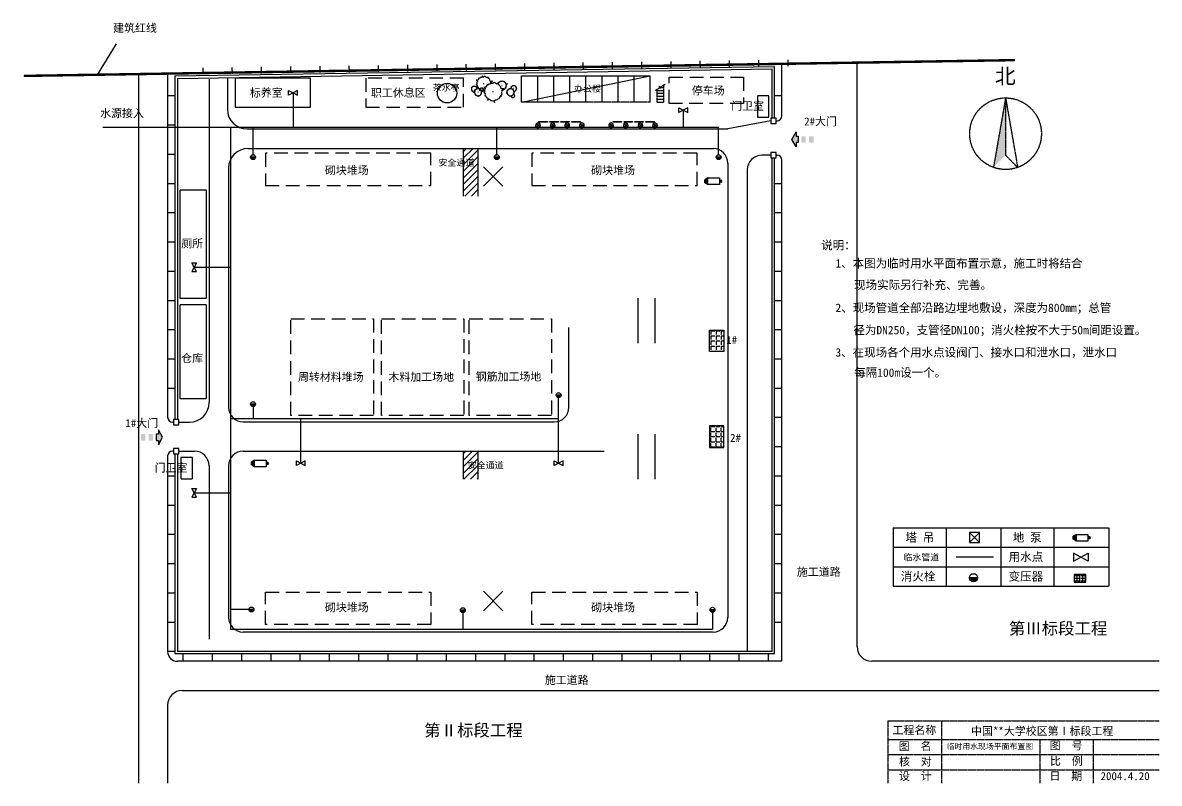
# Model space of a CAD drawing. Extents: x -109435 to 1065231, y 80891 to 497838.
# Drawn here: x 540859 to 773957, y 80891 to 236920 of the extents above; entities that cross this region are included whole.
import ezdxf

# ---------------------------------------------------------------- set-up
doc = ezdxf.new("R2010")
doc.units = 0
doc.linetypes.add('CENTER', pattern=[50.8, 31.75, -6.35, 6.35, -6.35])
doc.linetypes.add('DASHED', pattern=[19.05, 12.7, -6.35])
doc.layers.get('0').update_dxf_attribs({"linetype": 'CONTINUOUS'})
for name, color, linetype in [('LAYER3', 3, 'CONTINUOUS'), ('LUNKUO', 6, 'CONTINUOUS'), ('PUB_TEXT', 7, 'CONTINUOUS'), ('周边', 7, 'CONTINUOUS'), ('围墙', 7, 'CONTINUOUS'), ('堆场', 7, 'DASHED'), ('塔吊机械', 1, 'CONTINUOUS'), ('墙基线', 7, 'CONTINUOUS'), ('拟建', 7, 'CONTINUOUS'), ('机械', 1, 'CONTINUOUS'), ('柱', 1, 'CONTINUOUS'), ('标注', 7, 'CONTINUOUS'), ('水线', 3, '水线'), ('绿化', 3, 'CONTINUOUS'), ('道路', 8, 'CONTINUOUS')]:
    doc.layers.add(name, color=color, linetype=linetype)
doc.styles.add('文字', font='SimSun.ttf')
doc.linetypes.add('水线', pattern='A,0.5,-0.2,["S",STANDARD,S=0.1,R=0,X=-0.01,Y=-0.05],-0.25', length=0.95)
pattern_1 = [(45, (97931, -1137769.5), (-673.5192, 673.5192), [])]

# ---------------------------------------------------------------- blocks, each defined once
blk = doc.blocks.new('A$C3C6C44F6')
at = {"layer": '周边'}
h = blk.add_hatch(color=256, dxfattribs=at)
h.paths.add_polyline_path([(1986, 828), (786, 828), (786, 0), (1986, 0)])
h.paths.add_polyline_path([(786, 2266), (786, 1438), (1986, 1438), (1986, 2266)])
h.paths.add_polyline_path([(1986, 2844), (1986, 3244), (2771, 3244), (1386, 4044), (0, 3244), (786, 3244), (786, 2844)])
at = {"layer": '周边', "linetype": 'CONTINUOUS'}
blk.add_lwpolyline([(1986, 3244), (1986, 2844), (786, 2844), (786, 3244), (0, 3244), (1386, 4044), (2771, 3244), (1986, 3244)], dxfattribs=at)
blk = doc.blocks.new('A$C7AB25CB9')
at = {"layer": 'LAYER3'}
for p, q in [((42, 1205), (807, 1177)), ((807, 1177), (99, 1328)), ((994, 266), (219, 274)), ((445, 91), (994, 266)), ((1105, 1773), (1462, 1084)), ((1590, 617), (1120, 0)), ((1287, 60), (1590, 617)), ((1462, 1084), (1415, 1636))]:
    blk.add_line(p, q, dxfattribs=at)
blk.add_circle((924, 873), 200, dxfattribs=at)
for start, end in [(159.4395, 222.05005), (76.77535, 150.94372), (240.41806, 284.14241), (295.3565, 55.35439)]:
    blk.add_arc((897, 885), 913, start, end, dxfattribs=at)
blk = doc.blocks.new('CLUMP_OF_TREES_OR_BUSHES_-')
for points in [[(-10.993, 56.487), (-9.228, 58.426), (-10.144, 63.512), (-8.923, 67.033), (-3.43, 69.772), (2.673, 72.119), (-2.82, 71.728), (-10.449, 71.728), (-13.195, 74.075), (-13.806, 83.073), (-16.857, 86.594), (-22.045, 92.071), (-22.961, 94.81), (-22.656, 98.722), (-28.759, 100.678), (-31.811, 99.113), (-35.472, 101.461), (-45.543, 109.676), (-49.815, 108.503), (-55.308, 106.155), (-59.58, 106.938), (-60.801, 113.98), (-63.242, 104.982), (-67.209, 106.938), (-70.872, 104.59), (-74.839, 104.982), (-80.637, 101.461), (-86.435, 101.069), (-90.402, 97.548), (-90.402, 94.419), (-93.454, 90.898), (-98.947, 90.115), (-105.66, 90.115), (-101.083, 87.768), (-98.031, 82.682), (-100.778, 77.596), (-103.829, 74.466), (-103.219, 69.772), (-104.134, 65.077), (-108.102, 62.73), (-104.439, 60.774), (-102.609, 55.297), (-103.829, 50.211), (-102.303, 44.342), (-98.947, 41.995), (-98.031, 38.865), (-98.031, 34.953), (-93.148, 32.606), (-90.707, 29.476), (-91.317, 22.434), (-93.454, 17.348), (-89.487, 21.26), (-85.519, 23.999), (-82.468, 23.216), (-78.806, 19.304), (-74.228, 15.783), (-69.956, 15.392), (-59.886, 12.653), (-58.254, 7.074)], [(59.448, 5.262), (60.936, 4.858), (62.652, -1.011), (63.415, 4.858), (64.178, 5.836), (66.848, 6.814), (69.709, 6.569), (73.905, 7.792), (76.385, 9.748), (79.627, 10.237), (81.153, 12.438), (84.014, 15.127), (84.205, 17.084), (85.158, 17.573), (88.591, 16.839), (85.73, 20.262), (88.591, 20.751), (89.545, 21.974), (90.689, 24.174), (91.452, 24.663), (90.499, 25.886), (91.261, 31.999), (92.596, 33.466), (92.024, 36.645), (92.787, 38.845), (96.22, 40.557), (100.035, 42.024), (96.602, 41.779), (91.834, 41.779), (90.117, 43.246), (89.736, 48.871), (87.828, 51.071), (84.586, 54.494), (84.014, 56.206), (84.205, 58.651), (80.39, 59.873), (78.483, 58.895), (76.194, 60.362), (69.9, 65.497), (67.23, 64.764), (63.797, 63.297), (61.126, 63.786), (60.364, 68.187), (58.838, 62.563), (56.358, 63.786), (54.07, 62.319), (51.59, 62.563), (47.966, 60.362), (44.343, 60.118), (41.863, 57.917), (41.863, 55.961), (39.956, 53.761), (36.523, 53.272), (32.327, 53.272), (35.187, 51.805), (36.641, 49.381)]]:
    blk.add_lwpolyline(points)
for points in [[(-4.577, 66.508), (-7.629, 55.261), (-12.588, 57.706), (-17.166, 54.772), (-22.125, 55.261), (-29.372, 50.86), (-36.62, 50.371), (-41.579, 45.969), (-41.579, 42.057), (-45.393, 37.656), (-52.259, 36.678), (-60.651, 36.678), (-54.93, 33.743), (-51.115, 27.386), (-54.548, 21.029), (-58.363, 17.116), (-57.6, 11.248), (-58.744, 5.38), (-63.703, 2.446), (-59.126, 0), (-56.837, -6.846), (-58.363, -13.203), (-56.455, -20.539), (-52.259, -23.473), (-51.115, -27.385), (-51.115, -32.275), (-45.012, -35.21), (-41.96, -39.122), (-42.723, -47.924), (-45.393, -54.282), (-40.434, -49.391), (-35.475, -45.968), (-31.661, -46.946), (-27.083, -51.837), (-21.362, -56.238), (-16.021, -56.727), (-3.433, -60.15), (0, -71.887), (1.526, -60.15), (3.052, -58.194), (8.392, -56.238), (14.114, -56.727), (22.506, -54.282), (27.465, -50.369), (33.949, -49.391), (37.001, -44.99), (42.723, -39.611), (43.104, -35.699), (45.012, -34.721), (51.878, -36.188), (46.156, -29.341), (51.878, -28.363), (53.785, -25.918), (56.074, -21.517), (57.6, -20.539), (55.692, -18.094), (57.218, -5.868), (59.888, -2.934), (58.744, 3.424), (60.27, 7.825), (67.136, 11.248), (74.765, 14.182), (67.899, 13.693), (58.363, 13.693), (54.93, 16.627), (54.167, 27.875), (50.352, 32.276), (43.867, 39.123), (42.723, 42.546), (43.104, 47.436), (35.475, 49.882), (31.661, 47.925), (27.083, 50.86), (14.495, 61.129), (9.155, 59.662), (2.289, 56.728), (-3.052, 57.706)], [(-58.055, 61.947), (-58.97, 60.774), (-57.139, 60.774)], [(-1.144, 1.468), (-2.289, 0), (0, 0)], [(62.08, 35.667), (61.508, 34.933), (62.652, 34.933)]]:
    blk.add_lwpolyline(points, close=True)
blk = doc.blocks.new('A$C466C0C2C')
at = {"layer": '机械'}
for p, q in [((0, 619), (250, 619)), ((0, 520), (250, 520)), ((83, 619), (83, 520)), ((100, 724), (422, 724)), ((100, 415), (422, 415)), ((250, 619), (250, 520)), ((422, 1139), (2397, 1139)), ((422, 0), (422, 1139)), ((2397, 0), (422, 0)), ((2397, 1139), (2937, 827)), ((2397, 1139), (2397, 0)), ((2397, 1139), (2397, 0)), ((2397, 0), (2937, 312)), ((2515, 1071), (2515, 68)), ((2617, 1012), (2617, 127)), ((2726, 949), (2726, 190)), ((2836, 885), (2836, 253)), ((2937, 827), (2937, 312))]:
    blk.add_line(p, q, dxfattribs=at)
for centre, start, end in [((100, 624), 90, 180), ((100, 515), 180, 270)]:
    blk.add_arc(centre, 100, start, end, dxfattribs=at)
blk = doc.blocks.new('A$C09D66538')
at = {"layer": '柱', "xscale": 1.5, "yscale": 1.5, "zscale": 1.5}
blk.add_blockref('A$C466C0C2C', (0, 0), dxfattribs=at)
blk = doc.blocks.new('A$C163C7220')
at = {"layer": 'LUNKUO', "ltscale": 2, "rotation": 359.999990026076}
blk.add_blockref('A$C09D66538', (0, 0), dxfattribs=at)

msp = doc.modelspace()

# ---------------------------------------------------------------- hatches: boundary and pattern name
at = {"linetype": 'CENTER'}
msp.add_hatch(color=256, dxfattribs=at).paths.add_polyline_path([(742433.5, 221496.2), (739950.2, 207233.6), (742433.5, 209740)])
at = {"layer": '周边'}
h = msp.add_hatch(dxfattribs=at)
h.set_pattern_fill('ANGLE', color=256, scale=150, style=0)
h.set_pattern_definition([(0, (-246291.7, 1461411.7), (0, -1047.75), [762, -285.75]), (270, (-246291.7, 1461411.7), (-1047.75, -6e-14), [762, -285.75])])
h.paths.add_polyline_path([(681728.5, 173840.7), (684650.4, 173840.7), (684650.4, 169438.1), (681728.5, 169438.1)])
h.paths.add_polyline_path([(685520.5, 173104.3), (688660.8, 173104.3), (688660.8, 170704.5), (685520.5, 170704.5)], flags=9)
h = msp.add_hatch(dxfattribs=at)
h.set_pattern_fill('ANGLE', color=256, scale=150, style=0)
h.set_pattern_definition([(0, (-246291.7, -1137769.5), (0, 1047.75), [762, -285.75]), (90, (-246291.7, -1137769.5), (-1047.75, 6e-14), [762, -285.75])])
h.paths.add_polyline_path([(681728.5, 149801.5), (684650.4, 149801.5), (684650.4, 154204.1), (681728.5, 154204.1)])
h.paths.add_polyline_path([(685520.5, 150537.9), (688660.8, 150537.9), (688660.8, 152937.7), (685520.5, 152937.7)], flags=9)
h = msp.add_hatch(dxfattribs=at)
h.set_pattern_fill('ANGLE', color=256, scale=81, angle=90, style=0)
h.set_pattern_definition([(90, (1454179.54, -378959.84), (-565.785, 3e-14), [411.48, -154.305]), (180, (1454179.54, -378959.84), (-7e-14, -565.785), [411.48, -154.305])])
h.paths.add_polyline_path([(758891.2, 122171), (758891.2, 123748.9), (756513.8, 123748.9), (756513.8, 122171)])
h.paths.add_polyline_path([(758493.5, 124218.7), (758493.5, 125914.5), (757197.6, 125914.5), (757197.6, 124218.7)], flags=9)
at = {"layer": '水线', "ltscale": 6000}
for points in [[(587590.1, 209347.2, 1.00000039), (588598.7, 209347.2)], [(637590.1, 209347.2, 1.00000039), (638598.7, 209347.2)], [(683078.7, 209347.2, 1.00000039), (684087.3, 209347.2)], [(587590.1, 158674.8, 1.00000039), (588598.7, 158674.8)], [(735013.8, 123052.1, 1.00000039), (736694.7, 123052.1)], [(587254, 116544.3, 1.00000039), (588262.5, 116544.3)], [(630609.5, 116408.3, 1.00000039), (631618.1, 116408.3)], [(681817.2, 116492.3, 1.00000039), (682825.7, 116492.3)]]:
    msp.add_hatch(color=256, dxfattribs=at).paths.add_polyline_path(points)
at = {"layer": '水线', "ltscale": 8000}
msp.add_hatch(color=256, dxfattribs=at).paths.add_polyline_path([(650262.8, 160503.2, 1.00000039), (651271.4, 160503.2)])
at = {"layer": '绿化', "ltscale": 8000}
h = msp.add_hatch(dxfattribs=at)
h.set_pattern_fill('ANSI31', color=256, scale=300, style=0)
h.set_pattern_definition(pattern_1)
h.paths.add_polyline_path([(631261.1, 201356.1), (634261.1, 201356.1), (634261.1, 208929.4), (632948.3, 211121.1), (631261.1, 211121.1)])
h.paths.add_polyline_path([(634261.1, 211121.1), (632948.3, 211121.1), (634261.1, 208929.4)], flags=17)
h.paths.add_polyline_path([(632861.1, 206932.9), (635661.1, 206932.9), (635661.1, 206032.9), (632861.1, 206032.9)], flags=9)
h = msp.add_hatch(dxfattribs=at)
h.set_pattern_fill('ANSI31', color=256, scale=300, style=0)
h.set_pattern_definition(pattern_1)
h.paths.add_polyline_path([(631261.1, 143256.1), (634261.1, 143256.1), (634261.1, 149033.7), (631261.1, 149033.7)])

# ---------------------------------------------------------------- linework, layer by layer
at = {"ltscale": 100}
for p, q in [((541108.6, 226010.1), (744320.8, 229246.6)), ((572076.1, 226003.2), (695073.7, 227962.2)), ((572576.1, 225511.1), (694573.7, 227454.2))]:
    msp.add_line(p, q, dxfattribs=at)
for p, q in [((643169.6, 226050), (656369.6, 226050)), ((643169.6, 220650), (669569.6, 226050)), ((643169.6, 220650), (643169.6, 226050)), ((646469.6, 220650), (646469.6, 226050)), ((649769.6, 220650), (649769.6, 226050)), ((653069.6, 220650), (653069.6, 226050)), ((656369.6, 226050), (669569.6, 226050)), ((656369.6, 220650), (656369.6, 226050)), ((656369.6, 220650), (656369.6, 226050)), ((659669.6, 220650), (659669.6, 226050)), ((662969.6, 220650), (662969.6, 226050)), ((666269.6, 220650), (666269.6, 226050)), ((669569.6, 220650), (669569.6, 226050)), ((656369.6, 220650), (643169.6, 220650)), ((631261.1, 201356.1), (631261.1, 211121.1)), ((634261.1, 201356.1), (634261.1, 211121.1)), ((631261.1, 143256.1), (631261.1, 149033.7)), ((634261.1, 143256.1), (634261.1, 149033.7))]:
    msp.add_line(p, q)
at = {"linetype": 'CENTER'}
for p, q in [((671486.5, 223601.6), (671486, 223881.8)), ((671486, 223881.8), (671678.6, 223406.5)), ((671676.8, 223726.2), (672626.1, 224347.8)), ((672318.3, 220650), (672318.3, 224146.3)), ((670646.3, 223051.4), (671486.5, 223601.6)), ((670944, 220650), (670944, 223246.3)), ((670944, 223050), (672318.3, 223050)), ((670944, 222450), (672318.3, 222450)), ((670944, 221850), (672318.3, 221850)), ((671560.4, 223650), (672318.3, 223650)), ((671678.6, 223406.5), (671676.8, 223726.2)), ((742433.5, 221496.2), (739950.2, 207233.6)), ((742433.5, 221496.2), (742433.5, 209740)), ((742433.5, 221496.2), (744916.8, 207233.6)), ((669569.6, 220650), (656369.6, 220650)), ((670944, 221250), (672318.3, 221250)), ((670944, 220650), (672318.3, 220650)), ((744916.8, 207233.6), (742433.5, 209740)), ((718302.4, 93670.6), (773956.6, 93670.6)), ((718302.4, 93670.6), (718302.4, 80891.3)), ((729279.4, 93670.6), (729279.4, 80891.3)), ((718302.4, 89859.9), (773956.6, 89859.9)), ((749464.9, 89859.9), (749464.9, 80891.3)), ((760417.2, 89859.9), (760417.2, 80891.3)), ((718302.4, 86761.4), (773956.6, 86761.4)), ((718302.4, 83625.6), (773956.6, 83625.6))]:
    msp.add_line(p, q, dxfattribs=at)
msp.add_circle((742433.5, 214148.7), 7347.5, dxfattribs=at)
at = {"layer": '周边'}
for points in [[(681728.5, 173840.7), (684650.4, 173840.7), (684650.4, 169438.1), (681728.5, 169438.1)], [(681728.5, 149801.5), (684650.4, 149801.5), (684650.4, 154204.1), (681728.5, 154204.1)], [(758891.2, 122171), (758891.2, 123748.9), (756513.8, 123748.9), (756513.8, 122171)]]:
    msp.add_lwpolyline(points, close=True, dxfattribs=at)
at = {"layer": '围墙'}
for p, q in [((556225.5, 226250.8), (560116.3, 232611.7)), ((637848.6, 227183.8), (637830.5, 228504.4)), ((643848, 227266.1), (643829.9, 228586.7)), ((649847.4, 227348.3), (649829.3, 228668.9)), ((655846.9, 227430.6), (655828.8, 228751.2)), ((661846.3, 227512.8), (661828.2, 228833.4)), ((667845.7, 227595.1), (667827.6, 228915.7)), ((673845.2, 227677.3), (673827.1, 228997.9)), ((679844.6, 227759.6), (679826.5, 229080.2)), ((685844.1, 227841.8), (685825.9, 229162.4)), ((691843.5, 227924.1), (691825.4, 229244.6)), ((697842.9, 228006.3), (697824.8, 229326.9)), ((577854.2, 226361.4), (577836.1, 227682)), ((583853.6, 226443.6), (583835.5, 227764.2)), ((589853.1, 226525.9), (589835, 227846.5)), ((595852.5, 226608.1), (595834.4, 227928.7)), ((601851.9, 226690.4), (601833.8, 228011)), ((607851.4, 226772.6), (607833.3, 228093.2)), ((613850.8, 226854.9), (613832.7, 228175.5)), ((619850.3, 226937.1), (619832.1, 228257.7)), ((625849.7, 227019.4), (625831.6, 228340)), ((631849.1, 227101.6), (631831, 228422.2)), ((694573.7, 217343), (694573.7, 227454.2)), ((695073.7, 217343), (695073.7, 227962.2)), ((572076.1, 226003.2), (572076.1, 155516.4)), ((572576.1, 225511.1), (572576.1, 155516.4)), ((570755.4, 221967.1), (572076.1, 221967.1)), ((695073.7, 221967.1), (696394.4, 221967.1)), ((570755.4, 215967.1), (572076.1, 215967.1)), ((570755.4, 209967.1), (572076.1, 209967.1)), ((694573.7, 107921.1), (694573.7, 209209.9)), ((695073.7, 107421.1), (695073.7, 209209.9)), ((570755.4, 203967.1), (572076.1, 203967.1)), ((695073.7, 203967.1), (696394.4, 203967.1)), ((570755.4, 197967.1), (572076.1, 197967.1)), ((695073.7, 197967.1), (696394.4, 197967.1)), ((570755.4, 191967.1), (572076.1, 191967.1)), ((695073.7, 191967.1), (696394.4, 191967.1)), ((570755.4, 185967.1), (572076.1, 185967.1)), ((695073.7, 185967.1), (696394.4, 185967.1)), ((570755.4, 179967.1), (572076.1, 179967.1)), ((695073.7, 179967.1), (696394.4, 179967.1)), ((570755.4, 173967.1), (572076.1, 173967.1)), ((695073.7, 173967.1), (696394.4, 173967.1)), ((570755.4, 167967.1), (572076.1, 167967.1)), ((695073.7, 167967.1), (696394.4, 167967.1)), ((570755.4, 161967.1), (572076.1, 161967.1)), ((695073.7, 161967.1), (696394.4, 161967.1)), ((695073.7, 155967.1), (696394.4, 155967.1)), ((695073.7, 149967.1), (696394.4, 149967.1)), ((572076.1, 148500.4), (572076.1, 107421.1)), ((572576.1, 148500.4), (572576.1, 107921.1)), ((570755.4, 143967.1), (572076.1, 143967.1)), ((695073.7, 143967.1), (696394.4, 143967.1)), ((570755.4, 137967.1), (572076.1, 137967.1)), ((695073.7, 137967.1), (696394.4, 137967.1)), ((570755.4, 131967.1), (572076.1, 131967.1)), ((695073.7, 131967.1), (696394.4, 131967.1)), ((570755.4, 125967.1), (572076.1, 125967.1)), ((695073.7, 125967.1), (696394.4, 125967.1)), ((695073.7, 125967.1), (696394.4, 125967.1)), ((570755.4, 119967.1), (572076.1, 119967.1)), ((695073.7, 119967.1), (696394.4, 119967.1)), ((695073.7, 119967.1), (696394.4, 119967.1)), ((570755.4, 113967.1), (572076.1, 113967.1)), ((695073.7, 113967.1), (696394.4, 113967.1)), ((695073.7, 113967.1), (696394.4, 113967.1)), ((570755.4, 107967.1), (572076.1, 107967.1)), ((695073.7, 107421.1), (572076.1, 107421.1)), ((694573.7, 107921.1), (572576.1, 107921.1)), ((573784.5, 106100.4), (573784.5, 107421.1)), ((579784.5, 106100.4), (579784.5, 107421.1)), ((585784.5, 106100.4), (585784.5, 107421.1)), ((591784.5, 106100.4), (591784.5, 107421.1)), ((597784.5, 106100.4), (597784.5, 107421.1)), ((603784.5, 106100.4), (603784.5, 107421.1)), ((609784.5, 106100.4), (609784.5, 107421.1)), ((615784.5, 106100.4), (615784.5, 107421.1)), ((621784.5, 106100.4), (621784.5, 107421.1)), ((627784.5, 106100.4), (627784.5, 107421.1)), ((633784.5, 106100.4), (633784.5, 107421.1)), ((639784.5, 106100.4), (639784.5, 107421.1)), ((645784.5, 106100.4), (645784.5, 107421.1)), ((651784.5, 106100.4), (651784.5, 107421.1)), ((657784.5, 106100.4), (657784.5, 107421.1)), ((663784.5, 106100.4), (663784.5, 107421.1)), ((669784.5, 106100.4), (669784.5, 107421.1)), ((675784.5, 106100.4), (675784.5, 107421.1)), ((681784.5, 106100.4), (681784.5, 107421.1)), ((687784.5, 106100.4), (687784.5, 107421.1)), ((693784.5, 106100.4), (693784.5, 107421.1))]:
    msp.add_line(p, q, dxfattribs=at)
at = {"layer": '围墙', "linetype": 'DASHED', "ltscale": 200, "const_width": 500}
msp.add_lwpolyline([(541108.6, 226010.1), (744320.8, 229246.6)], dxfattribs=at)
at = {"layer": '围墙'}
for points in [[(695361.5, 216276.5), (695361.5, 217343), (694294.9, 217343), (694294.9, 216276.5)], [(695361.5, 209209.9), (695361.5, 210276.5), (694294.9, 210276.5), (694294.9, 209209.9)], [(572873, 154449.9), (572873, 155516.4), (571806.4, 155516.4), (571806.4, 154449.9)], [(572873, 148500.4), (572873, 149567), (571806.4, 149567), (571806.4, 148500.4)]]:
    msp.add_lwpolyline(points, close=True, dxfattribs=at)
at = {"layer": '堆场'}
for p, q in [((719386.5, 133328.1), (763593.9, 133328.1)), ((719386.5, 133328.1), (719386.5, 121328.1)), ((719386.5, 133328.1), (719386.5, 129328.1)), ((730223.7, 133328.1), (730223.7, 121328.1)), ((741490.2, 133328.1), (741490.2, 121328.1)), ((752327.4, 133328.1), (752327.4, 121328.1)), ((752327.4, 133328.1), (752327.4, 129328.1)), ((752327.4, 133328.1), (752327.4, 129328.1)), ((763593.9, 133328.1), (763593.9, 121328.1)), ((719386.5, 129328.1), (763593.9, 129328.1)), ((719386.5, 129328.1), (763593.9, 129328.1)), ((741490.2, 129328.1), (763593.9, 129328.1)), ((741490.2, 129328.1), (763593.9, 129328.1)), ((719386.5, 125328.1), (763593.9, 125328.1)), ((719386.5, 121328.1), (763593.9, 121328.1))]:
    msp.add_line(p, q, dxfattribs=at)
for points in [[(584451.6, 219563.7), (599851.4, 219563.7), (599851.4, 225563.7), (584451.6, 225563.7)], [(693884.8, 217542.7), (693884.8, 221943.7), (691545.9, 221943.7), (691545.9, 217542.7)], [(578446.4, 180377.4), (573131.9, 180377.4), (573131.9, 202642.9), (578446.4, 202642.9)], [(578446.4, 159727), (573131.9, 159727), (573131.9, 179109.7), (578446.4, 179109.7)], [(575644, 143319.5), (575644, 147720.5), (573305, 147720.5), (573305, 143319.5)]]:
    msp.add_lwpolyline(points, close=True, dxfattribs=at)
at = {"layer": '堆场', "ltscale": 220}
for points in [[(611243, 219563.7), (631243, 219563.7), (631243, 225563.7), (611243, 225563.7)], [(673466.1, 225739.7), (688716.7, 225739.7), (688716.7, 220339.7), (673466.1, 220339.7)], [(590642, 203534.9), (624534.3, 203534.9), (624534.3, 210174.6), (590642, 210174.6)], [(645260.3, 203534.9), (679152.6, 203534.9), (679152.6, 210174.6), (645260.3, 210174.6)], [(595855.1, 176197.2), (612783.4, 176197.2), (612783.4, 156336.2), (595855.1, 156336.2)], [(614412.1, 176197.2), (631340.5, 176197.2), (631340.5, 156336.2), (614412.1, 156336.2)], [(632396.7, 176197.2), (649325.1, 176197.2), (649325.1, 156336.2), (632396.7, 156336.2)], [(590642, 120107.3), (624534.3, 120107.3), (624534.3, 113467.6), (590642, 113467.6)], [(645260.3, 120107.3), (679152.6, 120107.3), (679152.6, 113467.6), (645260.3, 113467.6)]]:
    msp.add_lwpolyline(points, close=True, dxfattribs=at)
at = {"layer": '塔吊机械'}
for p, q in [((639339.9, 203356.1), (635339.9, 207356.1)), ((639339.9, 207356.1), (635339.9, 203356.1)), ((737066.9, 130309.3), (735066.9, 132309.3)), ((735066.9, 130309.3), (737066.9, 132309.3)), ((639339.9, 116286.1), (635339.9, 120286.1)), ((639339.9, 120286.1), (635339.9, 116286.1))]:
    msp.add_line(p, q, dxfattribs=at)
msp.add_lwpolyline([(735066.9, 132309.3), (735066.9, 130309.3), (737066.9, 130309.3), (737066.9, 132309.3)], close=True, dxfattribs=at)
at = {"layer": '墙基线'}
for p, q in [((667076.1, 171156.1), (667076.1, 180386.1)), ((670561.1, 171156.1), (670561.1, 180386.1)), ((667076.1, 143256.1), (667076.1, 152486.1)), ((670561.1, 143256.1), (670561.1, 152486.1))]:
    msp.add_line(p, q, dxfattribs=at)
at = {"layer": '水线', "ltscale": 6000}
for p, q in [((596292.9, 222512.9), (596292.9, 215469.7)), ((676343.4, 218954.7), (676343.4, 215469.7)), ((557292.8, 215469.7), (683583, 215469.7)), ((583468.8, 215469.7), (583468.8, 112532.4)), ((588094.4, 209851.5), (588094.4, 215469.7)), ((638094.4, 209851.5), (638094.4, 215469.7)), ((683583, 209851.5), (683583, 215469.7)), ((588598.7, 209347.2), (587590.1, 209347.2)), ((638598.7, 209347.2), (637590.1, 209347.2)), ((684087.3, 209347.2), (683078.7, 209347.2)), ((575992.3, 186796.3), (583468.8, 186796.3)), ((588598.7, 158674.8), (587590.1, 158674.8)), ((650767.1, 146588), (650767.1, 159998.9)), ((588094.4, 158170.6), (588094.4, 155736.9)), ((583468.8, 155736.9), (650767.1, 155736.9)), ((597893, 146588), (597893, 155736.9)), ((575992.3, 140486.9), (583468.8, 140486.9)), ((732271.9, 127341.4), (739962.3, 127341.4)), ((736694.7, 123052.1), (735013.8, 123052.1)), ((587254, 116544.3), (583468.8, 116544.3)), ((588262.5, 116544.3), (587254, 116544.3)), ((631618.1, 116408.3), (630609.5, 116408.3)), ((631113.8, 115904), (631113.8, 112532.4)), ((682825.7, 116492.3), (681817.2, 116492.3)), ((682321.4, 115988.1), (682321.4, 112532.4)), ((583468.8, 112532.4), (682321.4, 112532.4))]:
    msp.add_line(p, q, dxfattribs=at)
at = {"layer": '水线', "ltscale": 8000}
msp.add_line((651271.4, 160503.2), (650262.8, 160503.2), dxfattribs=at)
at = {"layer": '水线', "ltscale": 6000}
for points in [[(595394, 222991.2), (596292.9, 222512.9), (595394, 222034.5)], [(597191.8, 222991.2), (596292.9, 222512.9), (597191.8, 222034.5)], [(675444.5, 219433), (676343.4, 218954.7), (675444.5, 218476.4)], [(677242.3, 219433), (676343.4, 218954.7), (677242.3, 218476.4)], [(576470.6, 187695.2), (575992.3, 186796.3), (575514, 187695.2)], [(576470.6, 185897.4), (575992.3, 186796.3), (575514, 185897.4)], [(596994.1, 147066.3), (597893, 146588), (596994.1, 146109.7)], [(598791.9, 147066.3), (597893, 146588), (598791.9, 146109.7)], [(576470.6, 141385.8), (575992.3, 140486.9), (575514, 141385.8)], [(576470.6, 139588), (575992.3, 140486.9), (575514, 139588)], [(756364.8, 126485.4), (757862.9, 127282.6), (756364.8, 128079.9)], [(759361.1, 126485.4), (757862.9, 127282.6), (759361.1, 128079.9)]]:
    msp.add_lwpolyline(points, close=True, dxfattribs=at)
at = {"layer": '水线', "ltscale": 8000}
for points in [[(649868.2, 147066.3), (650767.1, 146588), (649868.2, 146109.7)], [(651666, 147066.3), (650767.1, 146588), (651666, 146109.7)]]:
    msp.add_lwpolyline(points, close=True, dxfattribs=at)
at = {"layer": '水线', "ltscale": 6000}
for centre, radius in [((588094.4, 209347.2), 504.3), ((638094.4, 209347.2), 504.3), ((683583, 209347.2), 504.3), ((588094.4, 158674.8), 504.3), ((735854.2, 123052.1), 840.4), ((587758.2, 116544.3), 504.3), ((631113.8, 116408.3), 504.3), ((682321.4, 116492.3), 504.3)]:
    msp.add_circle(centre, radius, dxfattribs=at)
at = {"layer": '水线', "ltscale": 8000}
msp.add_circle((650767.1, 160503.2), 504.3, dxfattribs=at)
at = {"layer": '绿化', "ltscale": 8000}
for points in [[(646742.3, 216660.9), (648472.5, 216660.9), (648472.5, 216488), (646742.3, 216488)], [(648987, 216660.9), (650717.2, 216660.9), (650717.2, 216488), (648987, 216488)], [(651202.6, 216660.9), (652932.8, 216660.9), (652932.8, 216488), (651202.6, 216488)], [(653447.4, 216660.9), (655177.5, 216660.9), (655177.5, 216488), (653447.4, 216488)], [(661934.3, 216660.9), (663664.5, 216660.9), (663664.5, 216488), (661934.3, 216488)], [(664179.1, 216660.9), (665909.3, 216660.9), (665909.3, 216488), (664179.1, 216488)], [(666394.7, 216660.9), (668124.8, 216660.9), (668124.8, 216488), (666394.7, 216488)], [(668639.4, 216660.9), (670369.6, 216660.9), (670369.6, 216488), (668639.4, 216488)]]:
    msp.add_lwpolyline(points, close=True, dxfattribs=at)
at = {"layer": '绿化'}
msp.add_circle((627894.4, 222465.5), 1995.9, dxfattribs=at)
at = {"layer": '道路'}
for p, q in [((696573.7, 217809.8), (696573.7, 228683.9)), ((711992.1, 108921.1), (711992.1, 228683.9)), ((564576.1, 226415.7), (564576.1, 80891.3)), ((570576.1, 226511.3), (570576.1, 155983.1)), ((579076.1, 225310.9), (579076.1, 158983.1)), ((582844.3, 225674.7), (582844.3, 219121.1)), ((694294.9, 216809.8), (685446.1, 215121.1)), ((695361.5, 216809.8), (695573.7, 216809.8)), ((586844.3, 215121.1), (685446.1, 215121.1)), ((587076.1, 211121.1), (682446.1, 211121.1)), ((685446.1, 208121.1), (685446.1, 114921.1)), ((694294.9, 209743.2), (692446.1, 209743.2)), ((695361.5, 209743.2), (695573.7, 209743.2)), ((696573.7, 105921.1), (696573.7, 208743.2)), ((583076.1, 207121.1), (583076.1, 158033.7)), ((689446.1, 206743.2), (689446.1, 107921.1)), ((652874.6, 158033.7), (652874.6, 174389.3)), ((571806.4, 154983.1), (571576.1, 154983.1)), ((572873, 154983.1), (575076.1, 154983.1)), ((586076.1, 155033.7), (649874.6, 155033.7)), ((570576.1, 148033.7), (570576.1, 107921.1)), ((571806.4, 149033.7), (571576.1, 149033.7)), ((572873, 149033.7), (576076.1, 149033.7)), ((586076.1, 149033.7), (660096.2, 149033.7)), ((579076.1, 146033.7), (579076.1, 110448.8)), ((583076.1, 146033.7), (583076.1, 114921.1)), ((682446.1, 111921.1), (586076.1, 111921.1)), ((696573.7, 105921.1), (572576.1, 105921.1)), ((773956.6, 105921.1), (714992.1, 105921.1)), ((573576.1, 99921.1), (773956.6, 99921.1)), ((570576.1, 96921.1), (570576.1, 80891.3))]:
    msp.add_line(p, q, dxfattribs=at)
for centre, radius, start, end in [((586844.3, 219121.1), 4000, 180, 270), ((695573.7, 217809.8), 1000, 270, 0), ((587076.1, 207121.1), 4000, 90, 180), ((682446.1, 208121.1), 3000, 0, 90), ((692446.1, 206743.2), 3000, 90, 180), ((695573.7, 208743.2), 1000, 360, 90), ((575076.1, 158983.1), 4000, 270, 0), ((586076.1, 158033.7), 3000, 180, 270), ((649874.6, 158033.7), 3000, 270, 0), ((571576.1, 155983.1), 1000, 180, 270), ((571576.1, 148033.7), 1000, 90, 180), ((576076.1, 146033.7), 3000, 0, 90), ((586076.1, 146033.7), 3000, 90, 180), ((586076.1, 114921.1), 3000, 180, 270), ((682446.1, 114921.1), 3000, 270, 0), ((572576.1, 107921.1), 2000, 180, 270), ((714992.1, 108921.1), 3000, 180, 270), ((573576.1, 96921.1), 3000, 90, 180)]:
    msp.add_arc(centre, radius, start, end, dxfattribs=at)

# ---------------------------------------------------------------- block references
at = {"layer": '堆场', "ltscale": 2, "yscale": 1.100000000093132, "zscale": 1.1}
for p, xscale, rotation in [((703048, 211457.4), 1.099999999976735, 89.99998949761392), ((565109.4, 150346.8), -1.099999999976735, 270.0000105023861)]:
    msp.add_blockref('A$C3C6C44F6', p, dxfattribs=dict(at, xscale=xscale, rotation=rotation))
at = {"layer": '拟建', "xscale": 0.800000011920929, "yscale": 0.800000011920929, "zscale": 0.8, "rotation": 180}
for p in [(684267.1, 205077.5), (591268.6, 147188.5), (759841.8, 131932.2)]:
    msp.add_blockref('A$C163C7220', p, dxfattribs=at)
at = {"layer": '绿化'}
for p, xscale, yscale, zscale, rotation in [((637374.6, 222744.5), 30.48000009292839, 30.48000005073845, 30.48, 6.350572594944164), ((634245.3, 222644.6), 12.19200003717135, 12.19200002029538, 12.192, 6.350572594944164), ((640881.9, 222644.6), 12.19200003717135, 12.19200002029538, 12.192, 276.3505725949441)]:
    msp.add_blockref('CLUMP_OF_TREES_OR_BUSHES_-', p, dxfattribs=dict(at, xscale=xscale, yscale=yscale, zscale=zscale, rotation=rotation))
at = {"layer": '绿化', "ltscale": 8000, "xscale": 0.540000000083819, "yscale": 0.5399999999441206, "zscale": 0.5399999999999999}
for p in [(646051.3, 215406.5), (649051.3, 215406.5), (652051.3, 215406.5), (655051.3, 215406.5), (661051.3, 215406.5), (664051.3, 215406.5), (667051.3, 215406.5), (670051.3, 215406.5)]:
    msp.add_blockref('A$C7AB25CB9', p, dxfattribs=at)

# ---------------------------------------------------------------- texts
at = {"linetype": 'CENTER', "style": '文字'}
for s, height, p in [('建筑红线', 1645.59, (559398.4, 235023.7)), ('北', 3134.4, (740235.9, 224395.4)), ('茶水亭', 1316.47, (624945.4, 222952)), ('停车场', 1645.59, (678075.5, 222176.2)), ('标养室', 1645.59, (587448, 221726.7)), ('职工休息区', 1645.59, (612262.5, 221726.7)), ('水源接入', 1645.59, (556728.2, 217519)), ('门卫室', 1645.59, (686160.9, 219029.1)), ('2#大门', 1645.59, (701116.8, 215844.9)), ('砌块堆场', 1645.59, (602827.2, 205816.8)), ('安全通道', 1316.47, (626123.6, 207566.3)), ('砌块堆场', 1645.59, (657445.5, 205816.8)), ('厕所', 1645.59, (573363, 190808.8)), ('1#', 1645.59, (685140.7, 171013)), ('仓库', 1645.59, (573363, 167275.5)), ('周转材料堆场', 1645.59, (597300.3, 163428.8)), ('木料加工场地', 1645.59, (615857.4, 163428.8)), ('钢筋加工场地', 1645.59, (633759, 163493.5)), ('1#大门', 1645.59, (561920, 153954.7)), ('2#', 1645.59, (685920.5, 150937.9)), ('安全通道', 1316.47, (632126.8, 145454.5)), ('门卫室', 1645.59, (567920, 144805.9)), ('施工道路', 1645.59, (699633.2, 123444.1)), ('砌块堆场', 1645.59, (602827.2, 116152.4)), ('砌块堆场', 1645.59, (657445.5, 116152.4)), ('第Ⅲ标段工程', 2468.38, (743118.2, 111434)), ('施工道路', 1645.59, (647919.3, 101253.2)), ('第Ⅱ标段工程', 2468.38, (623198.6, 90538.5)), ('工程名称', 1645.59, (719245.2, 90963.5)), ('中国**大学校区第Ⅰ标段工程', 1645.586, (735355.8, 90785.1)), ('图  名', 1645.59, (720499.5, 87691.1)), ('临时用水现场平面布置图', 1151.91, (730336.3, 87884.6)), ('图  号', 1645.59, (751492.5, 87811)), ('核  对', 1645.59, (720575.2, 84503.8)), ('比  例', 1645.59, (751532.9, 84634.1)), ('设  计', 1645.59, (720550, 81557.5)), ('日  期', 1645.59, (751433.3, 81552.7)), ('2004.4.20', 1645.59, (761912.6, 81533.5))]:
    msp.add_text(s, height=height, dxfattribs=at).set_placement(p)
at = {"insert": (653931.5, 224060), "char_height": 1316.47, "width": 6475.664, "attachment_point": 1, "style": '文字'}
msp.add_mtext('办公楼', dxfattribs=at)
at = {"layer": 'PUB_TEXT', "style": '文字'}
msp.add_text('临水管道', height=1306.45, dxfattribs=at).set_placement((721495.4, 126596.9))
at = {"layer": '标注', "ltscale": 500, "style": '文字'}
for s, height, p in [('说明：', 1728.19, (704624.4, 190414.7)), ('1、本图为临时用水平面布置示意，施工时将结合', 1728.193, (707543.6, 186688.1)), ('现场实际另行补充、完善。', 1728.193, (711369.8, 182256.9)), ('2、现场管道全部沿路边埋地敷设，深度为800mm；总管', 1728.193, (707543.6, 177566.5)), ('径为DN250，支管径DN100；消火栓按不大于50m间距设置。', 1728.193, (711226, 172991.6)), ('3、在现场各个用水点设阀门、接水口和泄水口，泄水口', 1728.193, (707543.6, 168421.5)), ('每隔100m设一个。', 1728.19, (711393.3, 164277.5))]:
    msp.add_text(s, height=height, dxfattribs=at).set_placement(p)
at = {"layer": '标注', "style": '文字'}
for s, p in [('塔 吊', (721910.5, 130455.1)), ('地 泵', (743905.8, 130455.1)), ('用水点', (743053.8, 126455.1)), ('消火栓', (720950.1, 122455.1)), ('变压器', (743053.8, 122455.1))]:
    msp.add_text(s, height=1734.61, dxfattribs=at).set_placement(p)

doc.saveas('drawing.dxf')
